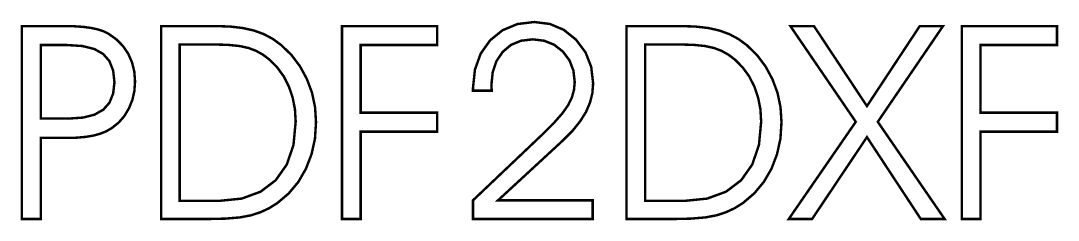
# Model space of a CAD drawing. Header units: metres. Extents: x -3.61 to 4.33, y 0.02 to 5.12.
# Drawn here: x -0.138 to 1.137, y 4.874 to 5.119 of the extents above; entities that cross this region are included whole.
import ezdxf

# ---------------------------------------------------------------- set-up
doc = ezdxf.new("R2010")
doc.units = ezdxf.units.M
doc.linetypes.add('AUSGEZOGEN', pattern=[0])
doc.layers.get('0').update_dxf_attribs({"linetype": 'AUSGEZOGEN'})

msp = doc.modelspace()

# ---------------------------------------------------------------- linework, layer by layer
at = {"color": 39, "linetype": 'CONTINUOUS', "const_width": 0.003}
for points in [[(-0.1365, 5.1124), (-0.0862, 5.1124), (-0.0727, 5.1122), (-0.0611, 5.1114), (-0.0515, 5.1101), (-0.0433, 5.1083), (-0.0361, 5.1059), (-0.0298, 5.1028), (-0.0202, 5.0959), (-0.0122, 5.0877), (-0.0058, 5.0783), (-0.0012, 5.0678), (0.0016, 5.0565), (0.0025, 5.0444), (0.0017, 5.0327), (-0.0008, 5.0217), (-0.005, 5.0113), (-0.0107, 5.0018), (-0.0178, 4.9937), (-0.0261, 4.9871), (-0.0328, 4.9832), (-0.0403, 4.9802), (-0.0486, 4.9779), (-0.0582, 4.9763), (-0.0693, 4.9753), (-0.0821, 4.975), (-0.1132, 4.975), (-0.1132, 4.8754), (-0.1365, 4.8754), (-0.1365, 5.1124)], [(0.0345, 5.1124), (0.1019, 5.1124), (0.1195, 5.1118), (0.135, 5.11), (0.1487, 5.1069), (0.1608, 5.1025), (0.172, 5.0965), (0.1821, 5.0891), (0.1947, 5.0769), (0.2052, 5.063), (0.2137, 5.0473), (0.22, 5.0304), (0.2237, 5.0128), (0.2249, 4.9944), (0.2236, 4.9741), (0.2194, 4.955), (0.2125, 4.9372), (0.2032, 4.921), (0.1915, 4.907), (0.1775, 4.8951), (0.1673, 4.8887), (0.1565, 4.8837), (0.1452, 4.88), (0.1315, 4.8774), (0.1135, 4.8759), (0.0914, 4.8754), (0.0345, 4.8754), (0.0345, 5.1124)], [(0.2568, 4.8754), (0.2568, 5.1124), (0.3738, 5.1124), (0.3738, 5.0891), (0.2798, 5.0891), (0.2798, 5.0061), (0.3738, 5.0061), (0.3738, 4.9827), (0.2798, 4.9827), (0.2798, 4.8754), (0.2568, 4.8754)], [(0.5648, 4.8754), (0.4178, 4.8754), (0.4178, 4.8984), (0.5018, 4.9781), (0.5166, 4.9927), (0.5275, 5.0051), (0.5348, 5.0154), (0.5393, 5.0246), (0.5419, 5.034), (0.5428, 5.0437), (0.5412, 5.0577), (0.5364, 5.0702), (0.5283, 5.081), (0.5177, 5.0894), (0.5053, 5.0944), (0.4912, 5.0961), (0.4768, 5.0944), (0.4645, 5.0893), (0.4543, 5.0807), (0.4466, 5.0693), (0.442, 5.0557), (0.4404, 5.0398), (0.4405, 5.0388), (0.4405, 5.0377), (0.4406, 5.0364), (0.4407, 5.035), (0.4408, 5.034), (0.4408, 5.0331), (0.4178, 5.0331), (0.4178, 5.0366), (0.4202, 5.059), (0.4272, 5.0785), (0.4389, 5.095), (0.4543, 5.1074), (0.4724, 5.1149), (0.4932, 5.1174), (0.5123, 5.115), (0.5293, 5.1078), (0.5444, 5.0957), (0.5561, 5.0801), (0.5631, 5.0622), (0.5654, 5.0421), (0.5645, 5.03), (0.5615, 5.0182), (0.5566, 5.0068), (0.5495, 4.9955), (0.5402, 4.9839), (0.5285, 4.9721), (0.4486, 4.8984), (0.5648, 4.8984), (0.5648, 4.8754)], [(0.6065, 5.1124), (0.6739, 5.1124), (0.6915, 5.1118), (0.7071, 5.11), (0.7207, 5.1069), (0.7328, 5.1025), (0.744, 5.0965), (0.7541, 5.0891), (0.7667, 5.0769), (0.7772, 5.063), (0.7857, 5.0473), (0.792, 5.0304), (0.7957, 5.0128), (0.7969, 4.9944), (0.7956, 4.9741), (0.7914, 4.955), (0.7846, 4.9372), (0.7752, 4.921), (0.7635, 4.907), (0.7496, 4.8951), (0.7393, 4.8887), (0.7285, 4.8837), (0.7172, 4.88), (0.7035, 4.8774), (0.6856, 4.8759), (0.6634, 4.8754), (0.6065, 4.8754), (0.6065, 5.1124)], [(0.8345, 4.8754), (0.8058, 4.8754), (0.8882, 4.9948), (0.8078, 5.1124), (0.8368, 5.1124), (0.9019, 5.0141), (0.9668, 5.1124), (0.9954, 5.1124), (0.9152, 4.9948), (0.9974, 4.8754), (0.9681, 4.8754), (0.9019, 4.976), (0.8345, 4.8754)], [(1.0185, 4.8754), (1.0185, 5.1124), (1.1355, 5.1124), (1.1355, 5.0891), (1.0414, 5.0891), (1.0414, 5.0061), (1.1355, 5.0061), (1.1355, 4.9827), (1.0414, 4.9827), (1.0414, 4.8754), (1.0185, 4.8754)], [(-0.1132, 5.0891), (-0.1132, 4.9988), (-0.0788, 4.9988), (-0.0614, 5), (-0.0473, 5.0036), (-0.0365, 5.0097), (-0.0289, 5.0183), (-0.0244, 5.0295), (-0.0228, 5.0434), (-0.0244, 5.0578), (-0.029, 5.0694), (-0.0366, 5.0781), (-0.0476, 5.0843), (-0.0624, 5.0879), (-0.0808, 5.0891), (-0.1132, 5.0891)], [(0.0574, 5.0898), (0.0574, 4.8977), (0.1058, 4.8977), (0.1336, 4.9005), (0.1568, 4.909), (0.1754, 4.9231), (0.189, 4.9424), (0.1972, 4.9664), (0.1999, 4.995), (0.199, 5.0102), (0.1962, 5.0245), (0.1916, 5.038), (0.1853, 5.0505), (0.1773, 5.0615), (0.1678, 5.0711), (0.1598, 5.0772), (0.1512, 5.082), (0.1419, 5.0855), (0.1309, 5.0879), (0.117, 5.0893), (0.1003, 5.0898), (0.0574, 5.0898)], [(0.6294, 5.0898), (0.6294, 4.8977), (0.6778, 4.8977), (0.7056, 4.9005), (0.7288, 4.909), (0.7474, 4.9231), (0.761, 4.9424), (0.7692, 4.9664), (0.7719, 4.995), (0.771, 5.0102), (0.7682, 5.0245), (0.7636, 5.038), (0.7573, 5.0505), (0.7493, 5.0615), (0.7398, 5.0711), (0.7318, 5.0772), (0.7232, 5.082), (0.7139, 5.0855), (0.7029, 5.0879), (0.6891, 5.0893), (0.6723, 5.0898), (0.6294, 5.0898)]]:
    msp.add_lwpolyline(points, dxfattribs=at)

doc.saveas('drawing.dxf')
